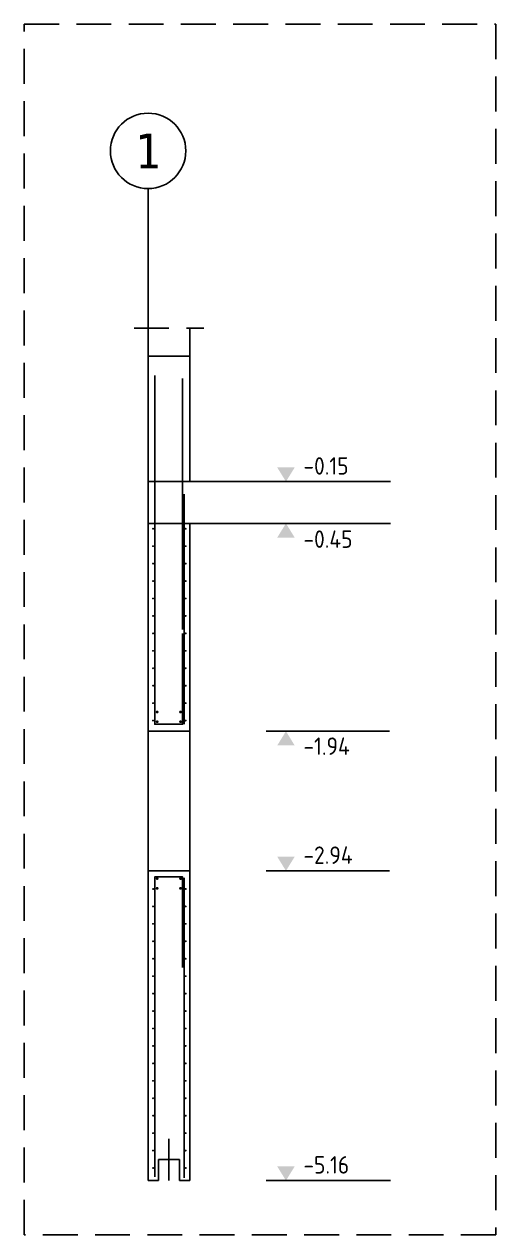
# Model space of a CAD drawing. Extents: x -13 to 84.9, y 0 to 56.9.
# Drawn here: x 50.29 to 53.67, y 43.76 to 52.44 of the extents above; entities that cross this region are included whole.
import ezdxf

# ---------------------------------------------------------------- set-up
doc = ezdxf.new("R2010")
doc.units = 0
doc.header["$LTSCALE"] = 0.5
for name, pattern in [('AUSGEZOGEN', [1000.01, 1000, 0.01]), ('DASHED', [0.75, 0.5, -0.25]), ('STRICHLINIE', [0.75, 0.5, -0.25])]:
    doc.linetypes.add(name, pattern=pattern)
for name, color, linetype in [('ACHSEN', 7, 'Continuous'), ('AFU', 7, 'Continuous'), ('BETON', 7, 'Continuous'), ('DETAIL', 7, 'Continuous'), ('HILFE', 7, 'Continuous'), ('koten', 7, 'Continuous'), ('OBJEKT', 7, 'Continuous'), ('RND', 7, 'Continuous'), ('SFP_Achsen', 7, 'Continuous')]:
    doc.layers.add(name, color=color, linetype=linetype)
doc.styles.add('helv', font='tahoma.ttf')
doc.styles.add('txt', font='isocp.shx')
doc.linetypes.add('AFU_50K', pattern='A,0.15,["/",Standard,S=0.2,R=0,X=-0.01,Y=-0.1],0.07,["/",Standard,S=0.2,R=0,X=-0.01,Y=-0.1],0.15', length=0.37)

# ---------------------------------------------------------------- blocks, each defined once
blk = doc.blocks.new('okrd_o')
at = {"layer": 'koten', "color": 7, "linetype": 'Continuous'}
blk.add_solid([(-0.125, 0.202), (0.125, 0.202), (0, 0)], dxfattribs=at)
at = {"layer": 'koten', "style": 'txt'}
blk.add_attdef('OKRD', (0.25, 0.1), '', height=0.25, dxfattribs=at)
blk = doc.blocks.new('okrd_u')
at = {"layer": 'koten', "color": 7, "linetype": 'Continuous'}
blk.add_solid([(-0.125, -0.202), (0.125, -0.202), (0, 0)], dxfattribs=at)
at = {"layer": 'koten', "style": 'txt'}
blk.add_attdef('OKRD', (0.25, -0.35), '', height=0.25, dxfattribs=at)

msp = doc.modelspace()

# ---------------------------------------------------------------- linework, layer by layer
at = {"layer": 'ACHSEN', "color": 140, "linetype": 'AUSGEZOGEN'}
msp.add_line((51.17829, 51.25885), (51.17829, 50.25885), dxfattribs=at)
at = {"layer": 'AFU', "color": 8, "linetype": 'AFU_50K'}
for p, q in [((51.47829, 49.15885), (51.17829, 49.15885)), ((51.47829, 48.85885), (51.17829, 48.85885))]:
    msp.add_line(p, q, dxfattribs=at)
at = {"layer": 'AFU', "color": 1, "linetype": 'AUSGEZOGEN'}
msp.add_line((51.32829, 44.44885), (51.32829, 44.14885), dxfattribs=at)
at = {"layer": 'AFU', "color": 8, "linetype": 'AUSGEZOGEN'}
for p, q in [((51.40329, 44.29885), (51.25329, 44.29885)), ((51.25329, 44.29885), (51.25329, 44.14885)), ((51.40329, 44.14885), (51.40329, 44.29885)), ((51.17829, 44.14885), (51.25329, 44.14885)), ((51.47829, 44.14885), (51.40329, 44.14885))]:
    msp.add_line(p, q, dxfattribs=at)
at = {"layer": 'BETON', "color": 6, "linetype": 'AUSGEZOGEN'}
for p, q in [((51.17829, 50.05885), (51.47829, 50.05885)), ((51.17829, 47.36885), (51.17829, 50.05885)), ((51.47829, 49.15885), (51.47829, 50.05885)), ((52.91658, 49.15885), (51.47829, 49.15885)), ((52.91658, 48.85885), (51.47829, 48.85885)), ((51.47829, 47.36885), (51.47829, 48.85885)), ((51.17829, 47.36885), (51.47829, 47.36885)), ((51.17829, 44.14885), (51.17829, 46.36885)), ((51.17829, 46.36885), (51.47829, 46.36885)), ((51.47829, 44.14885), (51.47829, 46.36885))]:
    msp.add_line(p, q, dxfattribs=at)
at = {"layer": 'DETAIL', "color": 102, "linetype": 'STRICHLINIE'}
msp.add_lwpolyline([(50.28939, 43.76004), (50.28939, 52.43726), (53.67342, 52.43726), (53.67342, 43.76004)], close=True, dxfattribs=at)
at = {"layer": 'HILFE', "color": 102, "linetype": 'DASHED'}
msp.add_line((51.07829, 50.25885), (51.57829, 50.25885), dxfattribs=at)
at = {"layer": 'HILFE', "color": 102, "linetype": 'AUSGEZOGEN'}
for p, q in [((52.02557, 47.36885), (52.91023, 47.36885)), ((52.02557, 46.36885), (52.91023, 46.36885)), ((52.91658, 44.14885), (52.02557, 44.14885))]:
    msp.add_line(p, q, dxfattribs=at)
at = {"layer": 'OBJEKT', "color": 7, "linetype": 'AUSGEZOGEN'}
for p, q in [((51.17829, 50.05885), (51.17829, 50.25885)), ((51.47829, 50.05885), (51.47829, 50.25885)), ((51.17829, 47.36885), (51.17829, 46.36885)), ((51.47829, 47.36885), (51.47829, 46.36885))]:
    msp.add_line(p, q, dxfattribs=at)
at = {"layer": 'RND', "color": 1, "linetype": 'AUSGEZOGEN'}
for points in [[(51.42577, 48.06914), (51.42577, 47.41914), (51.22577, 47.41914), (51.22577, 49.91914)], [(51.42521, 48.09885), (51.42521, 49.89885)], [(51.43674, 49.06914), (51.43674, 47.41914)], [(51.42577, 45.67473), (51.42577, 46.32473), (51.22577, 46.32473), (51.22577, 44.17473)], [(51.43674, 44.16857), (51.43674, 46.31857)]]:
    msp.add_lwpolyline(points, dxfattribs=at)
at = {"layer": 'RND', "color": 7, "linetype": 'AUSGEZOGEN'}
for points, const_width in [([(51.21052, 48.82089, 1), (51.21752, 48.82089, 1)], 0.007), ([(51.4448, 48.82089, 1), (51.4518, 48.82089, 1)], 0.007), ([(51.21052, 48.69589, 1), (51.21752, 48.69589, 1)], 0.007), ([(51.4448, 48.69589, 1), (51.4518, 48.69589, 1)], 0.007), ([(51.21052, 48.57089, 1), (51.21752, 48.57089, 1)], 0.007), ([(51.4448, 48.57089, 1), (51.4518, 48.57089, 1)], 0.007), ([(51.21052, 48.44589, 1), (51.21752, 48.44589, 1)], 0.007), ([(51.4448, 48.44589, 1), (51.4518, 48.44589, 1)], 0.007), ([(51.21052, 48.32089, 1), (51.21752, 48.32089, 1)], 0.007), ([(51.4448, 48.32089, 1), (51.4518, 48.32089, 1)], 0.007), ([(51.21052, 48.19589, 1), (51.21752, 48.19589, 1)], 0.007), ([(51.4448, 48.19589, 1), (51.4518, 48.19589, 1)], 0.007), ([(51.21052, 48.07089, 1), (51.21752, 48.07089, 1)], 0.007), ([(51.4448, 48.07089, 1), (51.4518, 48.07089, 1)], 0.007), ([(51.21052, 47.94589, 1), (51.21752, 47.94589, 1)], 0.007), ([(51.4448, 47.94589, 1), (51.4518, 47.94589, 1)], 0.007), ([(51.21052, 47.82089, 1), (51.21752, 47.82089, 1)], 0.007), ([(51.4448, 47.82089, 1), (51.4518, 47.82089, 1)], 0.007), ([(51.21052, 47.69589, 1), (51.21752, 47.69589, 1)], 0.007), ([(51.4448, 47.69589, 1), (51.4518, 47.69589, 1)], 0.007), ([(51.21052, 47.57089, 1), (51.21752, 47.57089, 1)], 0.007), ([(51.4448, 47.57089, 1), (51.4518, 47.57089, 1)], 0.007), ([(51.23857, 47.50728, 1), (51.24857, 47.50728, 1)], 0.01), ([(51.40617, 47.50728, 1), (51.41617, 47.50728, 1)], 0.01), ([(51.21052, 47.44589, 1), (51.21752, 47.44589, 1)], 0.007), ([(51.23857, 47.43728, 1), (51.24857, 47.43728, 1)], 0.01), ([(51.40617, 47.43728, 1), (51.41617, 47.43728, 1)], 0.01), ([(51.4448, 47.44589, 1), (51.4518, 47.44589, 1)], 0.007), ([(51.23857, 46.31311, 1), (51.24857, 46.31311, 1)], 0.01), ([(51.23857, 46.24311, 1), (51.24857, 46.24311, 1)], 0.01), ([(51.40617, 46.31311, 1), (51.41617, 46.31311, 1)], 0.01), ([(51.40617, 46.24311, 1), (51.41617, 46.24311, 1)], 0.01), ([(51.21052, 46.23873, 1), (51.21752, 46.23873, 1)], 0.007), ([(51.4448, 46.23873, 1), (51.4518, 46.23873, 1)], 0.007), ([(51.21052, 46.11373, 1), (51.21752, 46.11373, 1)], 0.007), ([(51.4448, 46.11373, 1), (51.4518, 46.11373, 1)], 0.007), ([(51.21052, 45.98873, 1), (51.21752, 45.98873, 1)], 0.007), ([(51.4448, 45.98873, 1), (51.4518, 45.98873, 1)], 0.007), ([(51.21052, 45.86373, 1), (51.21752, 45.86373, 1)], 0.007), ([(51.4448, 45.86373, 1), (51.4518, 45.86373, 1)], 0.007), ([(51.21052, 45.73873, 1), (51.21752, 45.73873, 1)], 0.007), ([(51.4448, 45.73873, 1), (51.4518, 45.73873, 1)], 0.007), ([(51.21052, 45.61373, 1), (51.21752, 45.61373, 1)], 0.007), ([(51.4448, 45.61373, 1), (51.4518, 45.61373, 1)], 0.007), ([(51.21052, 45.48873, 1), (51.21752, 45.48873, 1)], 0.007), ([(51.4448, 45.48873, 1), (51.4518, 45.48873, 1)], 0.007), ([(51.21052, 45.36373, 1), (51.21752, 45.36373, 1)], 0.007), ([(51.4448, 45.36373, 1), (51.4518, 45.36373, 1)], 0.007), ([(51.21052, 45.23873, 1), (51.21752, 45.23873, 1)], 0.007), ([(51.4448, 45.23873, 1), (51.4518, 45.23873, 1)], 0.007), ([(51.21052, 45.11373, 1), (51.21752, 45.11373, 1)], 0.007), ([(51.4448, 45.11373, 1), (51.4518, 45.11373, 1)], 0.007), ([(51.21052, 44.98873, 1), (51.21752, 44.98873, 1)], 0.007), ([(51.4448, 44.98873, 1), (51.4518, 44.98873, 1)], 0.007), ([(51.21052, 44.86373, 1), (51.21752, 44.86373, 1)], 0.007), ([(51.4448, 44.86373, 1), (51.4518, 44.86373, 1)], 0.007), ([(51.21052, 44.73873, 1), (51.21752, 44.73873, 1)], 0.007), ([(51.4448, 44.73873, 1), (51.4518, 44.73873, 1)], 0.007), ([(51.21052, 44.61373, 1), (51.21752, 44.61373, 1)], 0.007), ([(51.4448, 44.61373, 1), (51.4518, 44.61373, 1)], 0.007), ([(51.21052, 44.48873, 1), (51.21752, 44.48873, 1)], 0.007), ([(51.4448, 44.48873, 1), (51.4518, 44.48873, 1)], 0.007), ([(51.21052, 44.36373, 1), (51.21752, 44.36373, 1)], 0.007), ([(51.4448, 44.36373, 1), (51.4518, 44.36373, 1)], 0.007), ([(51.21052, 44.23873, 1), (51.21752, 44.23873, 1)], 0.007), ([(51.4448, 44.23873, 1), (51.4518, 44.23873, 1)], 0.007)]:
    msp.add_lwpolyline(points, format="xyb", close=True, dxfattribs=dict(at, const_width=const_width))
at = {"layer": 'SFP_Achsen', "color": 7, "linetype": 'AUSGEZOGEN'}
msp.add_circle((51.17829, 51.52933), 0.27048, dxfattribs=at)

# ---------------------------------------------------------------- block references
at = {"layer": 'koten', "color": 7, "linetype": 'DASHED', "xscale": 0.5, "yscale": 0.5, "zscale": 0.5}
msp.add_blockref('okrd_o', (52.1677, 49.15885), dxfattribs=at).add_auto_attribs({'OKRD': '-0.15'})
at = {"layer": 'koten', "color": 7, "linetype": 'AUSGEZOGEN', "xscale": 0.5, "yscale": 0.5, "zscale": 0.5}
for name, p, values in [('okrd_u', (52.1677, 48.85885), {'OKRD': '-0.45'}), ('okrd_o', (52.1677, 44.14885), {'OKRD': '-5.16'})]:
    msp.add_blockref(name, p, dxfattribs=at).add_auto_attribs(values)
at = {"layer": 'koten', "color": 7, "linetype": 'AUSGEZOGEN'}
ref = msp.add_blockref('okrd_o', (52.1677, 47.36885), dxfattribs=dict(at, xscale=-0.5, yscale=0.5, zscale=0.5, rotation=180))
ref.add_attrib('OKRD', '-1.94', (52.2927, 47.19987), dxfattribs={"layer": '0', "color": 0, "linetype": 'ByBlock', "height": 0.125, "style": 'txt'})
ref = msp.add_blockref('okrd_u', (52.1677, 46.36885), dxfattribs=dict(at, xscale=-0.5, yscale=0.5, zscale=0.5, rotation=180))
ref.add_attrib('OKRD', '-2.94', (52.2927, 46.41865), dxfattribs={"layer": '0', "color": 0, "linetype": 'ByBlock', "height": 0.125, "style": 'txt'})

# ---------------------------------------------------------------- texts
at = {"layer": 'SFP_Achsen', "color": 6, "linetype": 'AUSGEZOGEN', "style": 'helv'}
msp.add_text('1', height=0.25, dxfattribs=at).set_placement((51.08768, 51.40313))

doc.saveas('drawing.dxf')
